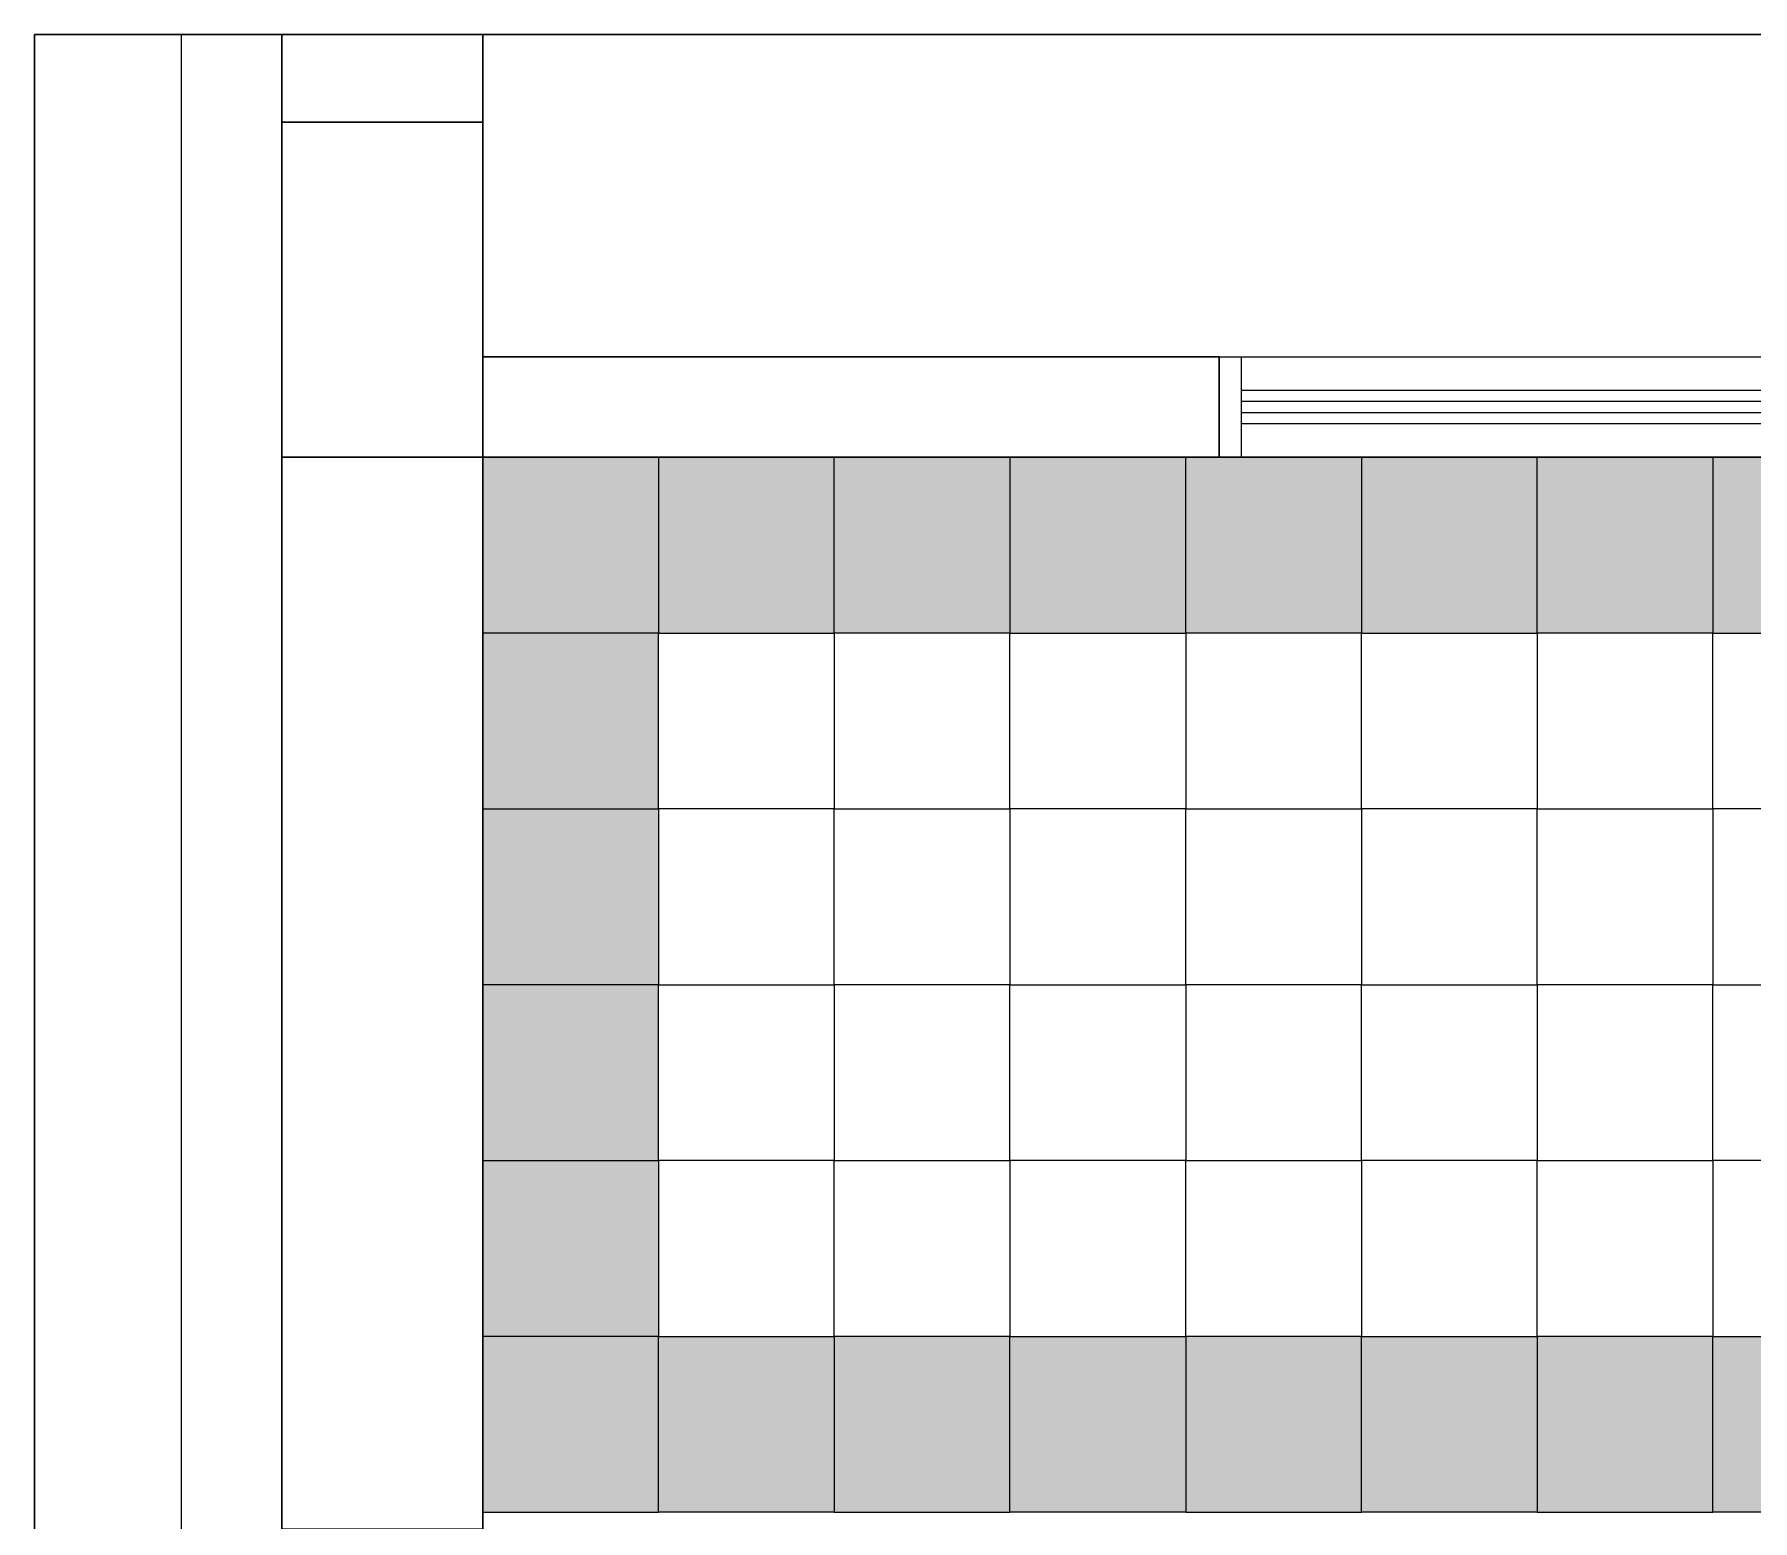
# Model space of a CAD drawing. Header units: millimetres. Extents: x 56222 to 3066687, y -650199 to -121287.
# Drawn here: x 150637.7 to 150714.7, y -181460.6 to -181394 of the extents above; entities that cross this region are included whole.
import ezdxf

# ---------------------------------------------------------------- set-up
doc = ezdxf.new("R2010")
doc.units = ezdxf.units.MM
doc.header["$MEASUREMENT"] = 0
for name, color, linetype, lineweight in [('COLUMN', 1, 'Continuous', 30), ('FIRST FLOOR ( DW_RAIL )', 7, 'Continuous', 9), ('SECOND FLOOR', 7, 'Continuous', 9), ('SECOND FLOOR  ( PLINE )', 251, 'Continuous', 30), ('XX~SLAB ( BEAM )~ ( DIM )', 7, 'Continuous', 9)]:
    doc.layers.add(name, color=color, linetype=linetype, lineweight=lineweight)
doc.layers.add('GROUND FLOOR  ( Text )', color=251, linetype='Continuous')
doc.layers.add('hatch', color=250, linetype='Continuous', lineweight=9, transparency=0.5)
doc.layers.add('XX~SLAB ( PLINE )', color=251, linetype='Continuous', plot=False)

msp = doc.modelspace()

# ---------------------------------------------------------------- hatches: boundary and pattern name
at = {"layer": 'hatch', "lineweight": 0, "ltscale": 10, "true_color": 0x596f4d, "transparency": 33554687}
h = msp.add_hatch(dxfattribs=at)
h.set_pattern_fill('CROSS', color=77, scale=3)
h.paths.add_polyline_path([(150665.6483, -181412.9848), (150657.7743, -181412.9848), (150657.7743, -181420.8588), (150665.6483, -181420.8588)])
h.paths.add_polyline_path([(150665.6483, -181420.8588), (150657.7743, -181420.8588), (150657.7743, -181428.7328), (150665.6483, -181428.7328)])
h.paths.add_polyline_path([(150665.6483, -181428.7328), (150657.7743, -181428.7328), (150657.7743, -181436.6068), (150665.6483, -181436.6068)])
h.paths.add_polyline_path([(150665.6483, -181436.6068), (150657.7743, -181436.6068), (150657.7743, -181444.4808), (150665.6483, -181444.4808)])
h.paths.add_polyline_path([(150665.6483, -181444.4808), (150657.7743, -181444.4808), (150657.7743, -181452.3548), (150665.6483, -181452.3548)])
h.paths.add_polyline_path([(150665.6483, -181452.3548), (150657.7743, -181452.3548), (150657.7743, -181460.2288), (150665.6483, -181460.2288)])
h.paths.add_polyline_path([(150673.5223, -181452.3548), (150665.6483, -181452.3548), (150665.6483, -181460.2288), (150673.5223, -181460.2288)])
h.paths.add_polyline_path([(150681.3963, -181452.3548), (150673.5223, -181452.3548), (150673.5223, -181460.2288), (150681.3963, -181460.2288)])
h.paths.add_polyline_path([(150689.2703, -181452.3548), (150681.3963, -181452.3548), (150681.3963, -181460.2288), (150689.2703, -181460.2288)])
h.paths.add_polyline_path([(150697.1443, -181452.3548), (150689.2703, -181452.3548), (150689.2703, -181460.2288), (150697.1443, -181460.2288)])
h.paths.add_polyline_path([(150705.0183, -181452.3548), (150697.1443, -181452.3548), (150697.1443, -181460.2288), (150705.0183, -181460.2288)])
h.paths.add_polyline_path([(150712.8923, -181452.3548), (150705.0183, -181452.3548), (150705.0183, -181460.2288), (150712.8923, -181460.2288)])
h.paths.add_polyline_path([(150720.7663, -181452.3548), (150712.8923, -181452.3548), (150712.8923, -181460.2288), (150720.7663, -181460.2288)])
h.paths.add_polyline_path([(150728.6403, -181452.3548), (150720.7663, -181452.3548), (150720.7663, -181460.2288), (150728.6403, -181460.2288)])
h.paths.add_polyline_path([(150736.5143, -181452.3548), (150728.6403, -181452.3548), (150728.6403, -181460.2288), (150736.5143, -181460.2288)])
h.paths.add_polyline_path([(150744.3883, -181452.3548), (150736.5143, -181452.3548), (150736.5143, -181460.2288), (150744.3883, -181460.2288)])
h.paths.add_polyline_path([(150752.2623, -181452.3548), (150744.3883, -181452.3548), (150744.3883, -181460.2288), (150752.2623, -181460.2288)])
h.paths.add_polyline_path([(150760.1363, -181452.3548), (150752.2623, -181452.3548), (150752.2623, -181460.2288), (150760.1363, -181460.2288)])
h.paths.add_polyline_path([(150768.0103, -181452.3548), (150760.1363, -181452.3548), (150760.1363, -181460.2288), (150768.0103, -181460.2288)])
h.paths.add_polyline_path([(150775.8843, -181452.3548), (150768.0103, -181452.3548), (150768.0103, -181460.2288), (150775.8843, -181460.2288)])
h.paths.add_polyline_path([(150783.7583, -181452.3548), (150775.8843, -181452.3548), (150775.8843, -181460.2288), (150783.7583, -181460.2288)])
h.paths.add_polyline_path([(150791.6323, -181452.3548), (150783.7583, -181452.3548), (150783.7583, -181460.2288), (150791.6323, -181460.2288)])
h.paths.add_polyline_path([(150799.5063, -181452.3548), (150791.6323, -181452.3548), (150791.6323, -181460.2288), (150799.5063, -181460.2288)])
h.paths.add_polyline_path([(150807.3803, -181452.3548), (150799.5063, -181452.3548), (150799.5063, -181460.2288), (150807.3803, -181460.2288)])
h.paths.add_polyline_path([(150807.3803, -181444.4808), (150799.5063, -181444.4808), (150799.5063, -181452.3548), (150807.3803, -181452.3548)])
h.paths.add_polyline_path([(150807.3803, -181436.6068), (150799.5063, -181436.6068), (150799.5063, -181444.4808), (150807.3803, -181444.4808)])
h.paths.add_polyline_path([(150807.3803, -181428.7328), (150799.5063, -181428.7328), (150799.5063, -181436.6068), (150807.3803, -181436.6068)])
h.paths.add_polyline_path([(150807.3803, -181420.8588), (150799.5063, -181420.8588), (150799.5063, -181428.7328), (150807.3803, -181428.7328)])
h.paths.add_polyline_path([(150807.3803, -181412.9848), (150799.5063, -181412.9848), (150799.5063, -181420.8588), (150807.3803, -181420.8588)])
h.paths.add_polyline_path([(150799.5063, -181412.9848), (150791.6323, -181412.9848), (150791.6323, -181420.8588), (150799.5063, -181420.8588)])
h.paths.add_polyline_path([(150791.6323, -181412.9848), (150783.7583, -181412.9848), (150783.7583, -181420.8588), (150791.6323, -181420.8588)])
h.paths.add_polyline_path([(150783.7583, -181412.9848), (150775.8843, -181412.9848), (150775.8843, -181420.8588), (150783.7583, -181420.8588)])
h.paths.add_polyline_path([(150775.8843, -181412.9848), (150768.0103, -181412.9848), (150768.0103, -181420.8588), (150775.8843, -181420.8588)])
h.paths.add_polyline_path([(150768.0103, -181412.9848), (150760.1363, -181412.9848), (150760.1363, -181420.8588), (150768.0103, -181420.8588)])
h.paths.add_polyline_path([(150760.1363, -181412.9848), (150752.2623, -181412.9848), (150752.2623, -181420.8588), (150760.1363, -181420.8588)])
h.paths.add_polyline_path([(150752.2623, -181412.9848), (150744.3883, -181412.9848), (150744.3883, -181420.8588), (150752.2623, -181420.8588)])
h.paths.add_polyline_path([(150736.5143, -181412.9848), (150728.6403, -181412.9848), (150728.6403, -181420.8588), (150736.5143, -181420.8588)])
h.paths.add_polyline_path([(150744.3883, -181412.9848), (150736.5143, -181412.9848), (150736.5143, -181420.8588), (150744.3883, -181420.8588)])
h.paths.add_polyline_path([(150728.6403, -181412.9848), (150720.7663, -181412.9848), (150720.7663, -181420.8588), (150728.6403, -181420.8588)])
h.paths.add_polyline_path([(150720.7663, -181412.9848), (150712.8923, -181412.9848), (150712.8923, -181420.8588), (150720.7663, -181420.8588)])
h.paths.add_polyline_path([(150712.8923, -181412.9848), (150705.0183, -181412.9848), (150705.0183, -181420.8588), (150712.8923, -181420.8588)])
h.paths.add_polyline_path([(150705.0183, -181412.9848), (150697.1443, -181412.9848), (150697.1443, -181420.8588), (150705.0183, -181420.8588)])
h.paths.add_polyline_path([(150697.1443, -181412.9848), (150689.2703, -181412.9848), (150689.2703, -181420.8588), (150697.1443, -181420.8588)])
h.paths.add_polyline_path([(150689.2703, -181412.9848), (150681.3963, -181412.9848), (150681.3963, -181420.8588), (150689.2703, -181420.8588)])
h.paths.add_polyline_path([(150681.3963, -181412.9848), (150673.5223, -181412.9848), (150673.5223, -181420.8588), (150681.3963, -181420.8588)])
h.paths.add_polyline_path([(150673.5223, -181412.9848), (150665.6483, -181412.9848), (150665.6483, -181420.8588), (150673.5223, -181420.8588)])

# ---------------------------------------------------------------- linework, layer by layer
at = {"layer": 'COLUMN', "elevation": -0.1256}
msp.add_lwpolyline([(150648.7743, -181397.9848), (150657.7743, -181397.9848), (150657.7743, -181412.9848), (150648.7743, -181412.9848)], close=True, dxfattribs=at)
at = {"layer": 'FIRST FLOOR ( DW_RAIL )', "elevation": -0.1256}
msp.add_lwpolyline([(150691.7743, -181412.9848), (150691.7743, -181408.4848)], dxfattribs=at)
for points in [[(150691.7743, -181409.9848), (150773.7743, -181409.9848), (150773.7743, -181410.4848), (150691.7743, -181410.4848)], [(150691.7743, -181410.9848), (150773.7743, -181410.9848), (150773.7743, -181411.4848), (150691.7743, -181411.4848)]]:
    msp.add_lwpolyline(points, close=True, dxfattribs=at)
at = {"layer": 'GROUND FLOOR  ( Text )', "lineweight": 30, "ltscale": 10}
msp.add_lwpolyline([(150637.688, -181394.0473), (150824.6475, -181394.0473), (150824.6475, -181578.8458), (150637.688, -181578.8458)], close=True, dxfattribs=at)
at = {"layer": 'GROUND FLOOR  ( Text )', "lineweight": 0, "ltscale": 10, "elevation": -0.1256}
for points in [[(150665.6483, -181420.8588), (150657.7743, -181420.8588), (150657.7743, -181412.9848), (150665.6483, -181412.9848)], [(150665.6483, -181420.8588), (150673.5223, -181420.8588), (150673.5223, -181412.9848), (150665.6483, -181412.9848)], [(150681.3963, -181420.8588), (150673.5223, -181420.8588), (150673.5223, -181412.9848), (150681.3963, -181412.9848)], [(150681.3963, -181420.8588), (150689.2703, -181420.8588), (150689.2703, -181412.9848), (150681.3963, -181412.9848)], [(150697.1443, -181420.8588), (150689.2703, -181420.8588), (150689.2703, -181412.9848), (150697.1443, -181412.9848)], [(150697.1443, -181420.8588), (150705.0183, -181420.8588), (150705.0183, -181412.9848), (150697.1443, -181412.9848)], [(150712.8923, -181420.8588), (150705.0183, -181420.8588), (150705.0183, -181412.9848), (150712.8923, -181412.9848)], [(150712.8923, -181420.8588), (150720.7663, -181420.8588), (150720.7663, -181412.9848), (150712.8923, -181412.9848)], [(150665.6483, -181420.8588), (150657.7743, -181420.8588), (150657.7743, -181428.7328), (150665.6483, -181428.7328)], [(150665.6483, -181420.8588), (150673.5223, -181420.8588), (150673.5223, -181428.7328), (150665.6483, -181428.7328)], [(150681.3963, -181420.8588), (150673.5223, -181420.8588), (150673.5223, -181428.7328), (150681.3963, -181428.7328)], [(150681.3963, -181420.8588), (150689.2703, -181420.8588), (150689.2703, -181428.7328), (150681.3963, -181428.7328)], [(150697.1443, -181420.8588), (150689.2703, -181420.8588), (150689.2703, -181428.7328), (150697.1443, -181428.7328)], [(150697.1443, -181420.8588), (150705.0183, -181420.8588), (150705.0183, -181428.7328), (150697.1443, -181428.7328)], [(150712.8923, -181420.8588), (150705.0183, -181420.8588), (150705.0183, -181428.7328), (150712.8923, -181428.7328)], [(150712.8923, -181420.8588), (150720.7663, -181420.8588), (150720.7663, -181428.7328), (150712.8923, -181428.7328)], [(150665.6483, -181436.6068), (150657.7743, -181436.6068), (150657.7743, -181428.7328), (150665.6483, -181428.7328)], [(150665.6483, -181436.6068), (150673.5223, -181436.6068), (150673.5223, -181428.7328), (150665.6483, -181428.7328)], [(150681.3963, -181436.6068), (150673.5223, -181436.6068), (150673.5223, -181428.7328), (150681.3963, -181428.7328)], [(150681.3963, -181436.6068), (150689.2703, -181436.6068), (150689.2703, -181428.7328), (150681.3963, -181428.7328)], [(150697.1443, -181436.6068), (150689.2703, -181436.6068), (150689.2703, -181428.7328), (150697.1443, -181428.7328)], [(150697.1443, -181436.6068), (150705.0183, -181436.6068), (150705.0183, -181428.7328), (150697.1443, -181428.7328)], [(150712.8923, -181436.6068), (150705.0183, -181436.6068), (150705.0183, -181428.7328), (150712.8923, -181428.7328)], [(150712.8923, -181436.6068), (150720.7663, -181436.6068), (150720.7663, -181428.7328), (150712.8923, -181428.7328)], [(150665.6483, -181436.6068), (150657.7743, -181436.6068), (150657.7743, -181444.4808), (150665.6483, -181444.4808)], [(150665.6483, -181436.6068), (150673.5223, -181436.6068), (150673.5223, -181444.4808), (150665.6483, -181444.4808)], [(150681.3963, -181436.6068), (150673.5223, -181436.6068), (150673.5223, -181444.4808), (150681.3963, -181444.4808)], [(150681.3963, -181436.6068), (150689.2703, -181436.6068), (150689.2703, -181444.4808), (150681.3963, -181444.4808)], [(150697.1443, -181436.6068), (150689.2703, -181436.6068), (150689.2703, -181444.4808), (150697.1443, -181444.4808)], [(150697.1443, -181436.6068), (150705.0183, -181436.6068), (150705.0183, -181444.4808), (150697.1443, -181444.4808)], [(150712.8923, -181436.6068), (150705.0183, -181436.6068), (150705.0183, -181444.4808), (150712.8923, -181444.4808)], [(150712.8923, -181436.6068), (150720.7663, -181436.6068), (150720.7663, -181444.4808), (150712.8923, -181444.4808)], [(150665.6483, -181452.3548), (150657.7743, -181452.3548), (150657.7743, -181444.4808), (150665.6483, -181444.4808)], [(150665.6483, -181452.3548), (150673.5223, -181452.3548), (150673.5223, -181444.4808), (150665.6483, -181444.4808)], [(150681.3963, -181452.3548), (150673.5223, -181452.3548), (150673.5223, -181444.4808), (150681.3963, -181444.4808)], [(150681.3963, -181452.3548), (150689.2703, -181452.3548), (150689.2703, -181444.4808), (150681.3963, -181444.4808)], [(150697.1443, -181452.3548), (150689.2703, -181452.3548), (150689.2703, -181444.4808), (150697.1443, -181444.4808)], [(150697.1443, -181452.3548), (150705.0183, -181452.3548), (150705.0183, -181444.4808), (150697.1443, -181444.4808)], [(150712.8923, -181452.3548), (150705.0183, -181452.3548), (150705.0183, -181444.4808), (150712.8923, -181444.4808)], [(150712.8923, -181452.3548), (150720.7663, -181452.3548), (150720.7663, -181444.4808), (150712.8923, -181444.4808)], [(150665.6483, -181452.3548), (150657.7743, -181452.3548), (150657.7743, -181460.2288), (150665.6483, -181460.2288)], [(150665.6483, -181452.3548), (150673.5223, -181452.3548), (150673.5223, -181460.2288), (150665.6483, -181460.2288)], [(150681.3963, -181452.3548), (150673.5223, -181452.3548), (150673.5223, -181460.2288), (150681.3963, -181460.2288)], [(150681.3963, -181452.3548), (150689.2703, -181452.3548), (150689.2703, -181460.2288), (150681.3963, -181460.2288)], [(150697.1443, -181452.3548), (150689.2703, -181452.3548), (150689.2703, -181460.2288), (150697.1443, -181460.2288)], [(150697.1443, -181452.3548), (150705.0183, -181452.3548), (150705.0183, -181460.2288), (150697.1443, -181460.2288)], [(150712.8923, -181452.3548), (150705.0183, -181452.3548), (150705.0183, -181460.2288), (150712.8923, -181460.2288)], [(150712.8923, -181452.3548), (150720.7663, -181452.3548), (150720.7663, -181460.2288), (150712.8923, -181460.2288)]]:
    msp.add_lwpolyline(points, close=True, dxfattribs=at)
at = {"layer": 'SECOND FLOOR'}
for p, q in [((150648.7743, -181394.0473, -0.1256), (150648.7743, -181562.9848, -0.1256)), ((150657.7743, -181408.4848, -0.1256), (150657.7743, -181394.0473, -0.1256)), ((150657.7743, -181408.4848, -0.1256), (150690.7743, -181408.4848, -0.1256)), ((150690.7743, -181412.9848, -0.1256), (150690.7743, -181408.4848, -0.1256)), ((150657.7743, -181412.9848, -0.1256), (150812.2743, -181412.9848, -0.1256)), ((150657.7743, -181562.9848, -0.1256), (150657.7743, -181412.9848, -0.1256))]:
    msp.add_line(p, q, dxfattribs=at)
at = {"layer": 'SECOND FLOOR  ( PLINE )', "elevation": -0.1256}
msp.add_lwpolyline([(150648.7743, -181394.0473), (150648.7743, -181460.9848), (150657.7743, -181460.9848), (150657.7743, -181412.9848), (150690.7743, -181412.9848), (150690.7743, -181408.4848), (150657.7743, -181408.4848), (150657.7743, -181394.0473)], dxfattribs=at)
at = {"layer": 'XX~SLAB ( BEAM )~ ( DIM )'}
msp.add_line((150657.7743, -181408.4848, -0.1256), (150666.7743, -181408.4848, -0.1256), dxfattribs=at)
at = {"layer": 'XX~SLAB ( BEAM )~ ( DIM )', "elevation": -0.1256}
msp.add_lwpolyline([(150690.7743, -181408.4848), (150774.7743, -181408.4848), (150774.7743, -181412.9848), (150690.7743, -181412.9848)], close=True, dxfattribs=at)
at = {"layer": 'XX~SLAB ( PLINE )', "elevation": -0.1256}
msp.add_lwpolyline([(150824.6475, -181562.9848), (150807.7743, -181562.9848), (150734.5308, -181562.9848), (150644.2743, -181562.9848), (150644.2743, -181394.0473)], dxfattribs=at)

doc.saveas('drawing.dxf')
